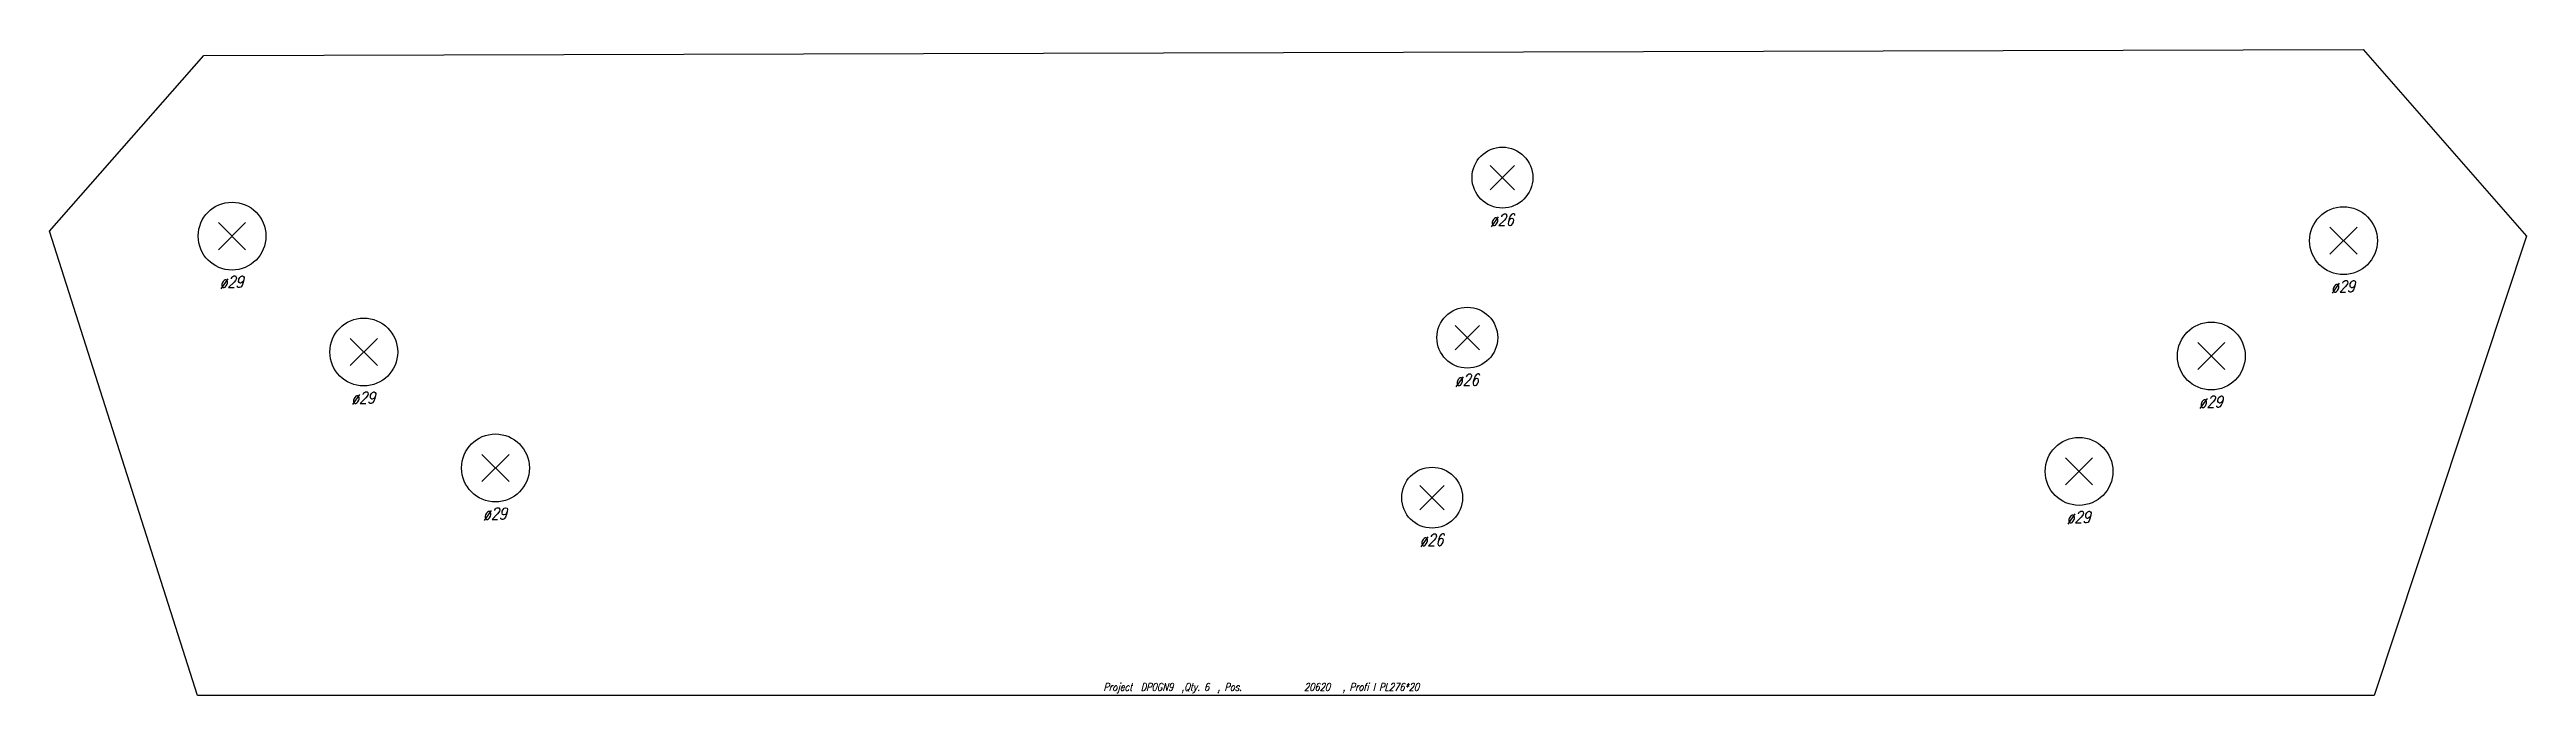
# Model space of a CAD drawing. Extents: x 0 to 1059, y -138 to 138.
import ezdxf

# ---------------------------------------------------------------- set-up
doc = ezdxf.new("R2010")
doc.units = 0
doc.header["$LTSCALE"] = 10
for name, color, linetype in [('BEZ_SCHRAUBEN', 7, 'CONTINUOUS'), ('SCHRAUBEN', 7, 'CONTINUOUS'), ('TEILE', 7, 'CONTINUOUS'), ('UNTERSCHRIFT', 7, 'CONTINUOUS')]:
    doc.layers.add(name, color=color, linetype=linetype)
doc.styles.get("Standard").update_dxf_attribs({"font": 'ROMANS'})

msp = doc.modelspace()

# ---------------------------------------------------------------- linework, layer by layer
at = {"layer": 'SCHRAUBEN', "color": 6}
for p, q in [((626.629028, 88.454903), (616.229004, 78.054901)), ((616.229004, 88.454903), (626.629028, 78.054901)), ((83.874908, 64.065689), (72.274918, 52.465691)), ((72.274918, 64.065689), (83.874908, 52.465691)), ((986.953674, 62.101746), (975.353638, 50.501747)), ((975.353638, 62.101746), (986.953674, 50.501747)), ((140.204269, 14.547979), (128.604263, 2.947979)), ((128.604263, 14.547979), (140.204269, 2.947979)), ((611.588196, 20.089897), (601.188232, 9.689897)), ((601.188232, 20.089897), (611.588196, 9.689897)), ((930.411926, 12.826664), (918.81189, 1.226664)), ((918.81189, 12.826664), (930.411926, 1.226664)), ((196.53389, -34.96944), (184.933899, -46.569439)), ((184.933899, -34.96944), (196.53389, -46.569439)), ((873.870239, -36.448421), (862.270203, -48.04842)), ((862.270203, -36.448421), (873.870239, -48.04842)), ((596.547363, -48.275105), (586.147339, -58.675102)), ((586.147339, -48.275105), (596.547363, -58.675102))]:
    msp.add_line(p, q, dxfattribs=at)
at = {"layer": 'SCHRAUBEN', "color": 2}
for centre, radius in [((621.429016, 83.254898), 13), ((78.074913, 58.26569), 14.5), ((981.153625, 56.301746), 14.5), ((134.404266, 8.74798), 14.5), ((606.388184, 14.889897), 13), ((924.611877, 7.026664), 14.5), ((190.733887, -40.76944), 14.500015), ((868.07019, -42.248421), 14.5), ((591.347351, -53.475105), 13)]:
    msp.add_circle(centre, radius, dxfattribs=at)
at = {"layer": 'TEILE', "color": 2}
for p, q in [((66.022713, 135.432175), (989.578857, 137.936462)), ((989.578857, 137.936462), (1059.417969, 58.178307)), ((0, 60.327888), (66.022713, 135.432175)), ((63.255325, -137.936462), (0, 60.327888)), ((1059.417969, 58.178307), (994.27478, -137.936462)), ((994.27478, -137.936462), (63.255325, -137.936462))]:
    msp.add_line(p, q, dxfattribs=at)

# ---------------------------------------------------------------- texts
at = {"layer": 'BEZ_SCHRAUBEN', "color": 2, "oblique": 15, "width": 0.8}
for s, height, p in [(' ø26', 5, (613.429016, 62.754898)), (' ø29', 4.999999, (70.074913, 36.26569)), (' ø29', 5.000001, (973.153625, 34.301746)), (' ø29', 5, (126.404266, -13.25202)), (' ø26', 5, (598.388184, -5.610103)), (' ø29', 5, (916.611877, -14.973336)), (' ø29', 5, (182.733902, -62.769436)), (' ø29', 5, (860.07019, -64.248421)), (' ø26', 5, (583.347351, -73.975113))]:
    msp.add_text(s, height=height, dxfattribs=at).set_placement(p)
at = {"layer": 'UNTERSCHRIFT', "color": 2, "oblique": 15, "width": 0.8}
for s, p in [('Project  DP0GN9  ,Qty. 6  , Pos. ', (450.765045, -135.936462)), ('20620', (536.565002, -135.936462)), ('  , Profi l PL276*20', (549.565002, -135.936462))]:
    msp.add_text(s, height=3.25, dxfattribs=at).set_placement(p)

doc.saveas('drawing.dxf')
